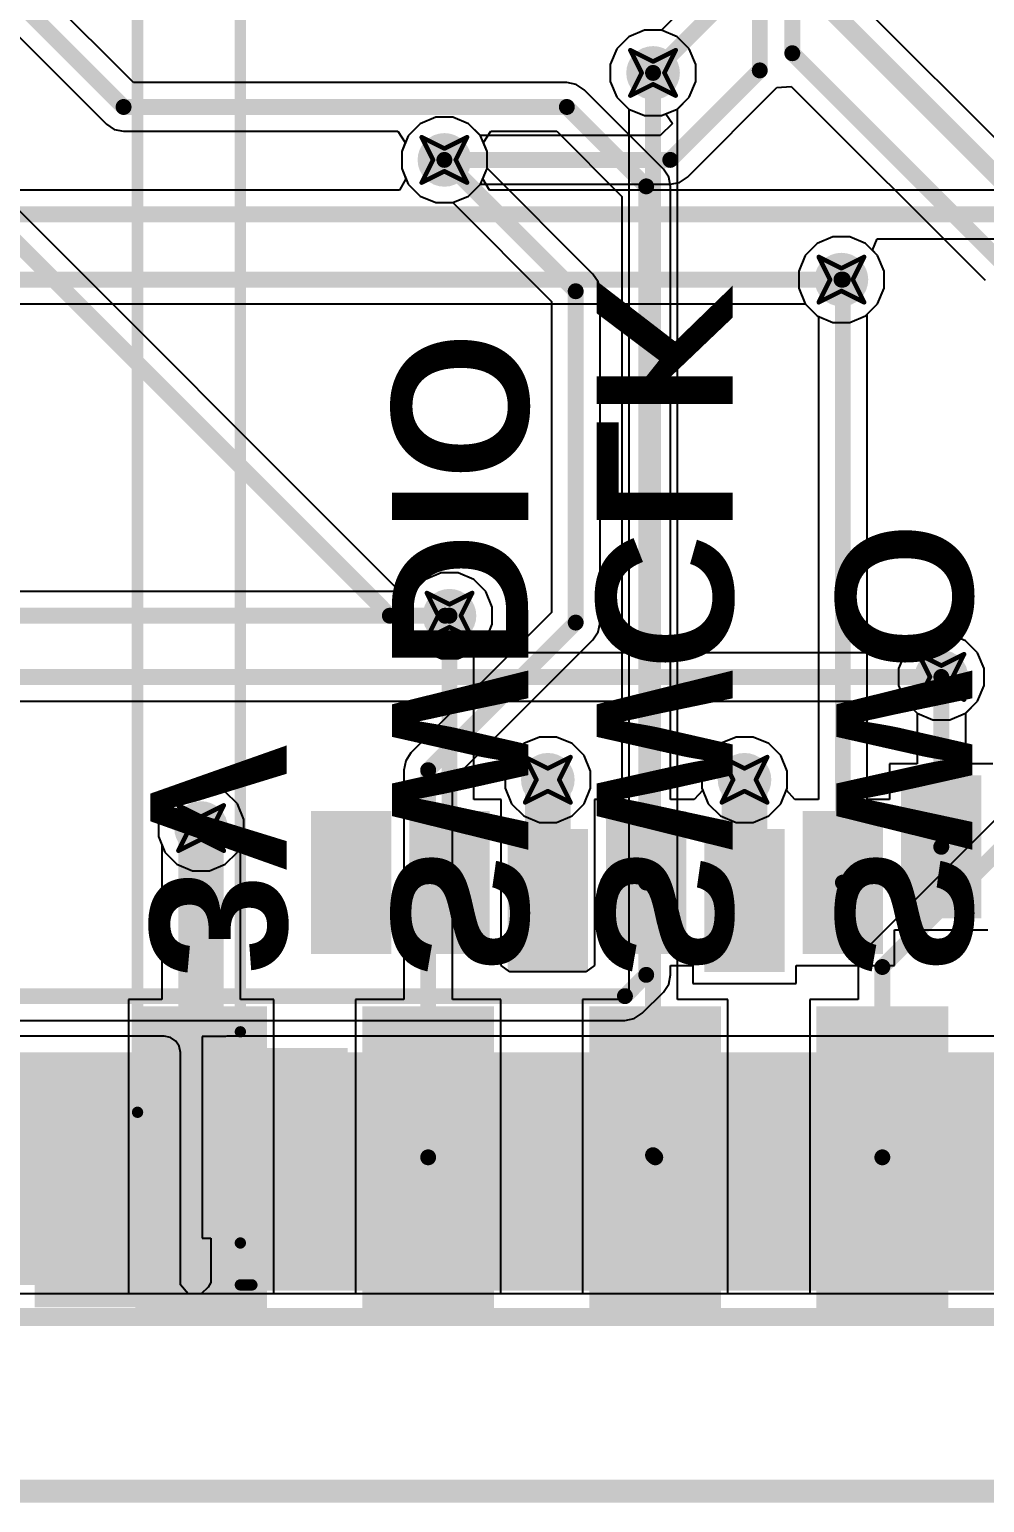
# Model space of a CAD drawing. Header units: inches. Extents: x -3 to 488, y -11 to 93.
# Drawn here: x 105.82 to 116.51, y -9.56 to 6.92 of the extents above; entities that cross this region are included whole.
import ezdxf

# ---------------------------------------------------------------- set-up
doc = ezdxf.new("R2010")
doc.units = ezdxf.units.IN
for name, color, linetype in [('Board Cutout', 216, 'Continuous'), ('Bottom Layer', 5, 'Continuous'), ('Bottom Overlay', 54, 'Continuous'), ('Bottom Paste', 16, 'Continuous'), ('Bottom Solder', 6, 'Continuous'), ('Dimension', 6, 'Continuous'), ('Drill Drawing', 1, 'Continuous'), ('Layer 1', 16, 'Continuous'), ('Layer 2', 76, 'Continuous'), ('Top Layer', 1, 'Continuous'), ('Top Overlay', 2, 'Continuous'), ('Top Paste', 8, 'Continuous'), ('Top Solder', 216, 'Continuous'), ('Via Holes', 16, 'Continuous')]:
    doc.layers.add(name, color=color, linetype=linetype)
doc.styles.add('Arial_Bold', font='', dxfattribs={"height": 0.2})
doc.styles.get('Arial_Bold').set_extended_font_data('Arial', bold=True)

msp = doc.modelspace()

# ---------------------------------------------------------------- hatches: boundary and pattern name
at = {"layer": 'Bottom Layer'}
h = msp.add_hatch(color=5, dxfattribs=at)
edge = h.paths.add_edge_path()
edge.add_arc((112.799, 6.434), 0.3, 0, 360)
h = msp.add_hatch(color=5, dxfattribs=at)
edge = h.paths.add_edge_path()
edge.add_arc((110.465, 5.461), 0.3, 0, 360)
h = msp.add_hatch(color=5, dxfattribs=at)
edge = h.paths.add_edge_path()
edge.add_arc((114.906, 4.122), 0.3, 0, 360)
h = msp.add_hatch(color=5, dxfattribs=at)
edge = h.paths.add_edge_path()
edge.add_arc((110.522, 0.363), 0.3, 0, 360)
h = msp.add_hatch(color=5, dxfattribs=at)
edge = h.paths.add_edge_path()
edge.add_arc((116.024, -0.322), 0.3, 0, 360)
h = msp.add_hatch(color=5, dxfattribs=at)
edge = h.paths.add_edge_path()
edge.add_arc((111.622, -1.472), 0.3, 0, 360)
h = msp.add_hatch(color=5, dxfattribs=at)
edge = h.paths.add_edge_path()
edge.add_arc((113.822, -1.472), 0.3, 0, 360)
h = msp.add_hatch(color=5, dxfattribs=at)
edge = h.paths.add_edge_path()
edge.add_arc((107.743, -2.012), 0.3, 0, 360)
for points in [[(107.108, -4.108), (108.378, -4.108), (108.378, -7.283), (107.108, -7.283)], [(109.648, -4.108), (110.918, -4.108), (110.918, -7.283), (109.648, -7.283)], [(112.188, -4.108), (113.458, -4.108), (113.458, -7.283), (112.188, -7.283)], [(114.728, -4.108), (115.998, -4.108), (115.998, -7.283), (114.728, -7.283)]]:
    msp.add_hatch(color=5, dxfattribs=at).paths.add_polyline_path(points)
at = {"layer": 'Bottom Paste'}
for points in [[(107.108, -4.108), (108.378, -4.108), (108.378, -7.283), (107.108, -7.283)], [(109.648, -4.108), (110.918, -4.108), (110.918, -7.283), (109.648, -7.283)], [(112.188, -4.108), (113.458, -4.108), (113.458, -7.283), (112.188, -7.283)], [(114.728, -4.108), (115.998, -4.108), (115.998, -7.283), (114.728, -7.283)]]:
    msp.add_hatch(color=16, dxfattribs=at).paths.add_polyline_path(points)
at = {"layer": 'Bottom Solder'}
for points in [[(107.007, -4.006), (108.48, -4.006), (108.48, -7.384), (107.007, -7.384)], [(109.547, -4.006), (111.02, -4.006), (111.02, -7.384), (109.547, -7.384)], [(112.087, -4.006), (113.56, -4.006), (113.56, -7.384), (112.087, -7.384)], [(114.627, -4.006), (116.1, -4.006), (116.1, -7.384), (114.627, -7.384)]]:
    msp.add_hatch(color=6, dxfattribs=at).paths.add_polyline_path(points)
at = {"layer": 'Layer 1'}
h = msp.add_hatch(color=16, dxfattribs=at)
edge = h.paths.add_edge_path()
edge.add_arc((112.799, 6.434), 0.3, 0, 360)
h = msp.add_hatch(color=16, dxfattribs=at)
edge = h.paths.add_edge_path()
edge.add_arc((110.465, 5.461), 0.3, 0, 360)
h = msp.add_hatch(color=16, dxfattribs=at)
edge = h.paths.add_edge_path()
edge.add_arc((114.906, 4.122), 0.3, 0, 360)
h = msp.add_hatch(color=16, dxfattribs=at)
edge = h.paths.add_edge_path()
edge.add_arc((110.522, 0.363), 0.3, 0, 360)
h = msp.add_hatch(color=16, dxfattribs=at)
edge = h.paths.add_edge_path()
edge.add_arc((116.024, -0.322), 0.3, 0, 360)
h = msp.add_hatch(color=16, dxfattribs=at)
edge = h.paths.add_edge_path()
edge.add_arc((111.622, -1.472), 0.3, 0, 360)
h = msp.add_hatch(color=16, dxfattribs=at)
edge = h.paths.add_edge_path()
edge.add_arc((113.822, -1.472), 0.3, 0, 360)
h = msp.add_hatch(color=16, dxfattribs=at)
edge = h.paths.add_edge_path()
edge.add_arc((107.743, -2.012), 0.3, 0, 360)
at = {"layer": 'Layer 2'}
h = msp.add_hatch(color=76, dxfattribs=at)
edge = h.paths.add_edge_path()
edge.add_arc((112.799, 6.434), 0.3, 0, 360)
h = msp.add_hatch(color=76, dxfattribs=at)
edge = h.paths.add_edge_path()
edge.add_arc((110.465, 5.461), 0.3, 0, 360)
h = msp.add_hatch(color=76, dxfattribs=at)
edge = h.paths.add_edge_path()
edge.add_arc((114.906, 4.122), 0.3, 0, 360)
h = msp.add_hatch(color=76, dxfattribs=at)
edge = h.paths.add_edge_path()
edge.add_arc((110.522, 0.363), 0.3, 0, 360)
h = msp.add_hatch(color=76, dxfattribs=at)
edge = h.paths.add_edge_path()
edge.add_arc((116.024, -0.322), 0.3, 0, 360)
h = msp.add_hatch(color=76, dxfattribs=at)
edge = h.paths.add_edge_path()
edge.add_arc((111.622, -1.472), 0.3, 0, 360)
h = msp.add_hatch(color=76, dxfattribs=at)
edge = h.paths.add_edge_path()
edge.add_arc((113.822, -1.472), 0.3, 0, 360)
h = msp.add_hatch(color=76, dxfattribs=at)
edge = h.paths.add_edge_path()
edge.add_arc((107.743, -2.012), 0.3, 0, 360)
at = {"layer": 'Top Layer'}
h = msp.add_hatch(color=1, dxfattribs=at)
edge = h.paths.add_edge_path()
edge.add_arc((112.799, 6.434), 0.3, 0, 360)
h = msp.add_hatch(color=1, dxfattribs=at)
edge = h.paths.add_edge_path()
edge.add_arc((110.465, 5.461), 0.3, 0, 360)
h = msp.add_hatch(color=1, dxfattribs=at)
edge = h.paths.add_edge_path()
edge.add_arc((114.906, 4.122), 0.3, 0, 360)
h = msp.add_hatch(color=1, dxfattribs=at)
edge = h.paths.add_edge_path()
edge.add_arc((110.522, 0.363), 0.3, 0, 360)
h = msp.add_hatch(color=1, dxfattribs=at)
edge = h.paths.add_edge_path()
edge.add_arc((116.024, -0.322), 0.3, 0, 360)
h = msp.add_hatch(color=1, dxfattribs=at)
edge = h.paths.add_edge_path()
edge.add_arc((111.622, -1.472), 0.3, 0, 360)
h = msp.add_hatch(color=1, dxfattribs=at)
edge = h.paths.add_edge_path()
edge.add_arc((113.822, -1.472), 0.3, 0, 360)
for points in [[(115.622, -1.472), (116.422, -1.472), (116.422, -2.972), (115.622, -2.972)], [(109.022, -1.872), (109.822, -1.872), (109.822, -3.372), (109.022, -3.372)], [(110.122, -1.872), (110.922, -1.872), (110.922, -3.372), (110.122, -3.372)], [(112.322, -1.872), (113.122, -1.872), (113.122, -3.372), (112.322, -3.372)], [(114.522, -1.872), (115.322, -1.872), (115.322, -3.372), (114.522, -3.372)], [(111.222, -2.072), (112.022, -2.072), (112.022, -3.572), (111.222, -3.572)], [(113.422, -2.072), (114.222, -2.072), (114.222, -3.572), (113.422, -3.572)], [(92.782, -7.122), (107.332, -7.122), (107.332, -4.522), (92.782, -4.522)], [(107.933, -4.522), (109.333, -4.522), (109.333, -6.422), (107.933, -6.422)], [(108.033, -7.122), (122.583, -7.122), (122.583, -4.522), (108.033, -4.522)], [(105.932, -5.422), (107.332, -5.422), (107.332, -7.322), (105.932, -7.322)]]:
    msp.add_hatch(color=1, dxfattribs=at).paths.add_polyline_path(points)
h = msp.add_hatch(color=1, dxfattribs=at)
edge = h.paths.add_edge_path()
edge.add_arc((107.743, -2.012), 0.3, 0, 360)
at = {"layer": 'Top Paste'}
for points in [[(115.622, -1.472), (116.422, -1.472), (116.422, -2.972), (115.622, -2.972)], [(109.022, -1.872), (109.822, -1.872), (109.822, -3.372), (109.022, -3.372)], [(110.122, -1.872), (110.922, -1.872), (110.922, -3.372), (110.122, -3.372)], [(112.322, -1.872), (113.122, -1.872), (113.122, -3.372), (112.322, -3.372)], [(114.522, -1.872), (115.322, -1.872), (115.322, -3.372), (114.522, -3.372)], [(111.222, -2.072), (112.022, -2.072), (112.022, -3.572), (111.222, -3.572)], [(113.422, -2.072), (114.222, -2.072), (114.222, -3.572), (113.422, -3.572)], [(107.933, -4.522), (109.333, -4.522), (109.333, -6.422), (107.933, -6.422)], [(105.932, -5.422), (107.332, -5.422), (107.332, -7.322), (105.932, -7.322)]]:
    msp.add_hatch(color=8, dxfattribs=at).paths.add_polyline_path(points)
at = {"layer": 'Top Solder'}
for points in [[(115.572, -1.422), (116.472, -1.422), (116.472, -3.022), (115.572, -3.022)], [(108.972, -1.822), (109.872, -1.822), (109.872, -3.422), (108.972, -3.422)], [(110.072, -1.822), (110.972, -1.822), (110.972, -3.422), (110.072, -3.422)], [(112.272, -1.822), (113.172, -1.822), (113.172, -3.422), (112.272, -3.422)], [(114.472, -1.822), (115.372, -1.822), (115.372, -3.422), (114.472, -3.422)], [(111.172, -2.022), (112.072, -2.022), (112.072, -3.622), (111.172, -3.622)], [(113.372, -2.022), (114.272, -2.022), (114.272, -3.622), (113.372, -3.622)], [(107.883, -4.472), (109.383, -4.472), (109.383, -6.472), (107.883, -6.472)], [(105.882, -5.372), (107.382, -5.372), (107.382, -7.372), (105.882, -7.372)]]:
    msp.add_hatch(color=216, dxfattribs=at).paths.add_polyline_path(points)
at = {"layer": 'Via Holes'}
h = msp.add_hatch(color=7, dxfattribs=at)
edge = h.paths.add_edge_path()
edge.add_arc((112.799, 6.434), 0.15, 0, 360)
h = msp.add_hatch(color=7, dxfattribs=at)
edge = h.paths.add_edge_path()
edge.add_arc((110.465, 5.461), 0.15, 0, 360)
h = msp.add_hatch(color=7, dxfattribs=at)
edge = h.paths.add_edge_path()
edge.add_arc((114.906, 4.122), 0.15, 0, 360)
h = msp.add_hatch(color=7, dxfattribs=at)
edge = h.paths.add_edge_path()
edge.add_arc((110.522, 0.363), 0.15, 0, 360)
h = msp.add_hatch(color=7, dxfattribs=at)
edge = h.paths.add_edge_path()
edge.add_arc((116.024, -0.322), 0.15, 0, 360)
h = msp.add_hatch(color=7, dxfattribs=at)
edge = h.paths.add_edge_path()
edge.add_arc((111.622, -1.472), 0.15, 0, 360)
h = msp.add_hatch(color=7, dxfattribs=at)
edge = h.paths.add_edge_path()
edge.add_arc((113.822, -1.472), 0.15, 0, 360)
h = msp.add_hatch(color=7, dxfattribs=at)
edge = h.paths.add_edge_path()
edge.add_arc((107.743, -2.012), 0.15, 0, 360)

# ---------------------------------------------------------------- linework, layer by layer
at = {"layer": 'Board Cutout', "const_width": 0.2}
msp.add_lwpolyline([(62.09, -7.48), (122.978, -7.48)], dxfattribs=at)
at = {"layer": 'Bottom Layer'}
for p, q in [((112.528, 6.839), (112.394, 6.705)), ((112.704, 6.912), (112.528, 6.839)), ((112.894, 6.912), (112.704, 6.912)), ((113.069, 6.839), (112.894, 6.912)), ((113.204, 6.705), (113.069, 6.839)), ((112.394, 6.705), (112.321, 6.529)), ((113.277, 6.529), (113.204, 6.705)), ((112.321, 6.529), (112.321, 6.339)), ((113.277, 6.339), (113.277, 6.529)), ((112.321, 6.339), (112.394, 6.163)), ((113.204, 6.163), (113.277, 6.339)), ((112.394, 6.163), (112.527, 6.03)), ((113.071, 6.03), (113.204, 6.163)), ((110.37, 5.939), (110.194, 5.866)), ((110.56, 5.939), (110.37, 5.939)), ((110.735, 5.866), (110.56, 5.939)), ((112.527, 6.03), (112.527, -3.93)), ((113.071, -3.93), (113.071, 6.03)), ((110.194, 5.866), (110.06, 5.732)), ((110.87, 5.732), (110.735, 5.866)), ((110.06, 5.732), (109.987, 5.556)), ((110.942, 5.556), (110.87, 5.732)), ((109.987, 5.556), (109.987, 5.366)), ((110.942, 5.368), (110.942, 5.556)), ((109.987, 5.366), (110.06, 5.19)), ((112.126, 4.184), (110.942, 5.368)), ((110.06, 5.19), (110.194, 5.056)), ((110.194, 5.056), (110.37, 4.983)), ((110.37, 4.983), (110.558, 4.983)), ((110.558, 4.983), (111.662, 3.879)), ((114.636, 4.527), (114.501, 4.393)), ((114.811, 4.6), (114.636, 4.527)), ((115.001, 4.6), (114.811, 4.6)), ((115.177, 4.527), (115.001, 4.6)), ((115.311, 4.393), (115.177, 4.527)), ((114.501, 4.393), (114.428, 4.217)), ((115.384, 4.217), (115.311, 4.393)), ((112.185, 4.096), (112.126, 4.184)), ((114.428, 4.217), (114.428, 4.027)), ((115.384, 4.027), (115.384, 4.217)), ((112.206, 3.992), (112.185, 4.096)), ((112.206, 0.286), (112.206, 3.992)), ((114.428, 4.027), (114.501, 3.851)), ((115.311, 3.851), (115.384, 4.027)), ((111.662, 3.879), (111.662, 0.398)), ((114.501, 3.851), (114.636, 3.717)), ((115.177, 3.717), (115.311, 3.851)), ((114.636, 3.717), (114.811, 3.644)), ((114.811, 3.644), (115.001, 3.644)), ((115.001, 3.644), (115.177, 3.717)), ((110.427, 0.841), (110.252, 0.768)), ((110.618, 0.841), (110.427, 0.841)), ((110.793, 0.768), (110.618, 0.841)), ((110.252, 0.768), (110.117, 0.634)), ((110.928, 0.634), (110.793, 0.768)), ((110.117, 0.634), (110.045, 0.458)), ((111, 0.458), (110.928, 0.634)), ((110.045, 0.458), (110.045, 0.268)), ((111.662, 0.398), (110.091, -1.172)), ((111, 0.268), (111, 0.458)), ((110.045, 0.268), (110.117, 0.093)), ((110.928, 0.093), (111, 0.268)), ((112.126, 0.094), (112.185, 0.182)), ((112.185, 0.182), (112.206, 0.286)), ((110.117, 0.093), (110.252, -0.042)), ((110.555, -1.477), (112.126, 0.094)), ((110.793, -0.042), (110.928, 0.093)), ((115.753, 0.083), (115.619, -0.052)), ((115.929, 0.155), (115.753, 0.083)), ((116.119, 0.155), (115.929, 0.155)), ((116.295, 0.083), (116.119, 0.155)), ((116.429, -0.052), (116.295, 0.083)), ((110.252, -0.042), (110.427, -0.114)), ((110.427, -0.114), (110.618, -0.114)), ((110.618, -0.114), (110.793, -0.042)), ((115.619, -0.052), (115.546, -0.227)), ((116.502, -0.227), (116.429, -0.052)), ((115.546, -0.227), (115.546, -0.417)), ((116.502, -0.417), (116.502, -0.227)), ((115.546, -0.417), (115.619, -0.593)), ((116.429, -0.593), (116.502, -0.417)), ((115.619, -0.593), (115.753, -0.727)), ((116.295, -0.727), (116.429, -0.593)), ((115.753, -0.727), (115.929, -0.8)), ((115.929, -0.8), (116.119, -0.8)), ((116.119, -0.8), (116.295, -0.727)), ((111.352, -1.067), (111.217, -1.201)), ((111.527, -0.994), (111.352, -1.067)), ((111.718, -0.994), (111.527, -0.994)), ((111.893, -1.067), (111.718, -0.994)), ((112.028, -1.201), (111.893, -1.067)), ((110.032, -1.26), (110.012, -1.365)), ((110.091, -1.172), (110.032, -1.26)), ((111.217, -1.201), (111.145, -1.377)), ((112.1, -1.377), (112.028, -1.201)), ((110.012, -1.365), (110.012, -3.93)), ((110.555, -3.93), (110.555, -1.477)), ((111.145, -1.377), (111.145, -1.567)), ((112.1, -1.567), (112.1, -1.377)), ((107.473, -1.607), (107.338, -1.742)), ((107.648, -1.534), (107.473, -1.607)), ((107.839, -1.534), (107.648, -1.534)), ((108.014, -1.607), (107.839, -1.534)), ((108.149, -1.742), (108.014, -1.607)), ((111.145, -1.567), (111.217, -1.743)), ((112.028, -1.743), (112.1, -1.567)), ((107.338, -1.742), (107.266, -1.917)), ((108.221, -1.917), (108.149, -1.742)), ((111.217, -1.743), (111.352, -1.877)), ((111.893, -1.877), (112.028, -1.743)), ((107.266, -1.917), (107.266, -2.107)), ((108.221, -2.107), (108.221, -1.917)), ((111.352, -1.877), (111.527, -1.95)), ((111.527, -1.95), (111.718, -1.95)), ((111.718, -1.95), (111.893, -1.877)), ((116.718, -1.827), (115.171, -3.373)), ((107.266, -2.107), (107.303, -2.198)), ((108.184, -2.198), (108.221, -2.107)), ((107.303, -2.198), (107.303, -3.93)), ((108.184, -3.93), (108.184, -2.198)), ((115.171, -3.373), (115.112, -3.462)), ((115.112, -3.462), (115.092, -3.566)), ((115.092, -3.566), (115.092, -3.93)), ((107.303, -3.93), (106.931, -3.93)), ((106.931, -3.93), (106.931, -7.221)), ((108.556, -3.93), (108.184, -3.93)), ((108.556, -7.221), (108.556, -3.93)), ((110.012, -3.93), (109.471, -3.93)), ((109.471, -3.93), (109.471, -7.221)), ((111.096, -3.93), (110.555, -3.93)), ((111.096, -7.221), (111.096, -3.93)), ((112.527, -3.93), (112.011, -3.93)), ((112.011, -3.93), (112.011, -7.221)), ((113.636, -3.93), (113.071, -3.93)), ((113.636, -7.221), (113.636, -3.93)), ((115.092, -3.93), (114.551, -3.93)), ((114.551, -3.93), (114.551, -7.221)), ((106.931, -7.221), (62.09, -7.221)), ((109.471, -7.221), (108.556, -7.221)), ((112.011, -7.221), (111.096, -7.221)), ((114.551, -7.221), (113.636, -7.221))]:
    msp.add_line(p, q, dxfattribs=at)
for points, const_width in [([(112.799, -5.671), (112.799, 6.434)], 0.178), ([(110.465, 5.461), (111.934, 3.992)], 0.178), ([(111.934, 0.286), (111.934, 3.992)], 0.178), ([(110.283, -1.365), (111.934, 0.286)], 0.178), ([(110.283, -5.695), (110.283, -1.365)], 0.178), ([(107.743, -5.695), (107.743, -2.012)], 0.508), ([(115.363, -3.566), (116.99, -1.939)], 0.178), ([(115.363, -5.695), (115.363, -3.566)], 0.178), ([(112.799, -5.671), (112.823, -5.695)], 0.178)]:
    msp.add_lwpolyline(points, dxfattribs=dict(at, const_width=const_width))
for points, const_width in [([(112.754, 6.434, 1), (112.843, 6.434, 1)], 0.0889), ([(110.42, 5.461, 1), (110.509, 5.461, 1)], 0.0889), ([(111.889, 3.992, 1), (111.978, 3.992, 1)], 0.0889), ([(111.889, 3.992, 1), (111.978, 3.992, 1)], 0.0889), ([(111.889, 0.286, 1), (111.978, 0.286, 1)], 0.0889), ([(111.889, 0.286, 1), (111.978, 0.286, 1)], 0.0889), ([(110.239, -1.365, 1), (110.328, -1.365, 1)], 0.0889), ([(110.239, -1.365, 1), (110.328, -1.365, 1)], 0.0889), ([(107.616, -2.012, 1), (107.87, -2.012, 1)], 0.254), ([(115.319, -3.566, 1), (115.408, -3.566, 1)], 0.0889), ([(115.319, -3.566, 1), (115.408, -3.566, 1)], 0.0889), ([(107.616, -5.695, 1), (107.87, -5.695, 1)], 0.254), ([(112.754, -5.671, 1), (112.843, -5.671, 1)], 0.0889), ([(112.754, -5.671, 1), (112.843, -5.671, 1)], 0.0889), ([(110.239, -5.695, 1), (110.328, -5.695, 1)], 0.0889), ([(112.779, -5.695, 1), (112.868, -5.695, 1)], 0.0889), ([(115.319, -5.695, 1), (115.408, -5.695, 1)], 0.0889)]:
    msp.add_lwpolyline(points, format="xyb", close=True, dxfattribs=dict(at, const_width=const_width))
at = {"layer": 'Dimension', "const_width": 0.254}
msp.add_lwpolyline([(67.831, -9.429), (124.998, -9.429)], dxfattribs=at)
at = {"layer": 'Drill Drawing', "const_width": 0.0508}
for points in [[(112.545, 6.688), (112.799, 6.561)], [(112.545, 6.688), (112.672, 6.434)], [(112.799, 6.561), (113.053, 6.688)], [(112.926, 6.434), (113.053, 6.688)], [(112.545, 6.18), (112.672, 6.434)], [(112.926, 6.434), (113.053, 6.18)], [(112.545, 6.18), (112.799, 6.307)], [(112.799, 6.307), (113.053, 6.18)], [(110.211, 5.715), (110.465, 5.588)], [(110.211, 5.715), (110.338, 5.461)], [(110.465, 5.588), (110.719, 5.715)], [(110.592, 5.461), (110.719, 5.715)], [(110.211, 5.207), (110.338, 5.461)], [(110.592, 5.461), (110.719, 5.207)], [(110.211, 5.207), (110.465, 5.334)], [(110.465, 5.334), (110.719, 5.207)], [(114.652, 4.376), (114.906, 4.249)], [(114.652, 4.376), (114.779, 4.122)], [(114.906, 4.249), (115.16, 4.376)], [(115.033, 4.122), (115.16, 4.376)], [(114.652, 3.868), (114.779, 4.122)], [(115.033, 4.122), (115.16, 3.868)], [(114.652, 3.868), (114.906, 3.995)], [(114.906, 3.995), (115.16, 3.868)], [(110.268, 0.617), (110.522, 0.49)], [(110.268, 0.617), (110.395, 0.363)], [(110.522, 0.49), (110.776, 0.617)], [(110.649, 0.363), (110.776, 0.617)], [(110.268, 0.109), (110.395, 0.363)], [(110.649, 0.363), (110.776, 0.109)], [(110.268, 0.109), (110.522, 0.236)], [(110.522, 0.236), (110.776, 0.109)], [(115.77, -0.068), (116.024, -0.195)], [(115.77, -0.068), (115.897, -0.322)], [(116.024, -0.195), (116.278, -0.068)], [(116.151, -0.322), (116.278, -0.068)], [(115.77, -0.576), (115.897, -0.322)], [(116.151, -0.322), (116.278, -0.576)], [(115.77, -0.576), (116.024, -0.449)], [(116.024, -0.449), (116.278, -0.576)], [(111.368, -1.218), (111.622, -1.345)], [(111.368, -1.218), (111.495, -1.472)], [(111.622, -1.345), (111.876, -1.218)], [(111.749, -1.472), (111.876, -1.218)], [(113.568, -1.218), (113.822, -1.345)], [(113.568, -1.218), (113.695, -1.472)], [(113.822, -1.345), (114.076, -1.218)], [(113.949, -1.472), (114.076, -1.218)], [(111.368, -1.726), (111.495, -1.472)], [(111.749, -1.472), (111.876, -1.726)], [(113.568, -1.726), (113.695, -1.472)], [(113.949, -1.472), (114.076, -1.726)], [(111.368, -1.726), (111.622, -1.599)], [(111.622, -1.599), (111.876, -1.726)], [(113.568, -1.726), (113.822, -1.599)], [(113.822, -1.599), (114.076, -1.726)], [(107.489, -1.758), (107.743, -1.885)], [(107.489, -1.758), (107.616, -2.012)], [(107.743, -1.885), (107.997, -1.758)], [(107.87, -2.012), (107.997, -1.758)], [(107.489, -2.266), (107.616, -2.012)], [(107.489, -2.266), (107.743, -2.139)], [(107.743, -2.139), (107.997, -2.266)], [(107.87, -2.012), (107.997, -2.266)]]:
    msp.add_lwpolyline(points, dxfattribs=at)
at = {"layer": 'Drill Drawing', "const_width": 0.0254}
for points in [[(112.532, 6.688, 1), (112.557, 6.688, 1)], [(112.532, 6.688, 1), (112.557, 6.688, 1)], [(113.04, 6.688, 1), (113.065, 6.688, 1)], [(113.04, 6.688, 1), (113.065, 6.688, 1)], [(112.659, 6.434, 1), (112.684, 6.434, 1)], [(112.659, 6.434, 1), (112.684, 6.434, 1)], [(112.786, 6.561, 1), (112.811, 6.561, 1)], [(112.786, 6.561, 1), (112.811, 6.561, 1)], [(112.913, 6.434, 1), (112.938, 6.434, 1)], [(112.913, 6.434, 1), (112.938, 6.434, 1)], [(112.786, 6.307, 1), (112.811, 6.307, 1)], [(112.786, 6.307, 1), (112.811, 6.307, 1)], [(112.532, 6.18, 1), (112.557, 6.18, 1)], [(112.532, 6.18, 1), (112.557, 6.18, 1)], [(113.04, 6.18, 1), (113.065, 6.18, 1)], [(113.04, 6.18, 1), (113.065, 6.18, 1)], [(110.198, 5.715, 1), (110.223, 5.715, 1)], [(110.198, 5.715, 1), (110.223, 5.715, 1)], [(110.452, 5.588, 1), (110.477, 5.588, 1)], [(110.452, 5.588, 1), (110.477, 5.588, 1)], [(110.706, 5.715, 1), (110.731, 5.715, 1)], [(110.706, 5.715, 1), (110.731, 5.715, 1)], [(110.325, 5.461, 1), (110.35, 5.461, 1)], [(110.325, 5.461, 1), (110.35, 5.461, 1)], [(110.579, 5.461, 1), (110.604, 5.461, 1)], [(110.579, 5.461, 1), (110.604, 5.461, 1)], [(110.452, 5.334, 1), (110.477, 5.334, 1)], [(110.452, 5.334, 1), (110.477, 5.334, 1)], [(110.198, 5.207, 1), (110.223, 5.207, 1)], [(110.198, 5.207, 1), (110.223, 5.207, 1)], [(110.706, 5.207, 1), (110.731, 5.207, 1)], [(110.706, 5.207, 1), (110.731, 5.207, 1)], [(114.64, 4.376, 1), (114.665, 4.376, 1)], [(114.64, 4.376, 1), (114.665, 4.376, 1)], [(115.148, 4.376, 1), (115.173, 4.376, 1)], [(115.148, 4.376, 1), (115.173, 4.376, 1)], [(114.767, 4.122, 1), (114.792, 4.122, 1)], [(114.767, 4.122, 1), (114.792, 4.122, 1)], [(114.894, 4.249, 1), (114.919, 4.249, 1)], [(114.894, 4.249, 1), (114.919, 4.249, 1)], [(115.021, 4.122, 1), (115.046, 4.122, 1)], [(115.021, 4.122, 1), (115.046, 4.122, 1)], [(114.894, 3.995, 1), (114.919, 3.995, 1)], [(114.894, 3.995, 1), (114.919, 3.995, 1)], [(114.64, 3.868, 1), (114.665, 3.868, 1)], [(114.64, 3.868, 1), (114.665, 3.868, 1)], [(115.148, 3.868, 1), (115.173, 3.868, 1)], [(115.148, 3.868, 1), (115.173, 3.868, 1)], [(110.256, 0.617, 1), (110.281, 0.617, 1)], [(110.256, 0.617, 1), (110.281, 0.617, 1)], [(110.51, 0.49, 1), (110.535, 0.49, 1)], [(110.51, 0.49, 1), (110.535, 0.49, 1)], [(110.764, 0.617, 1), (110.789, 0.617, 1)], [(110.764, 0.617, 1), (110.789, 0.617, 1)], [(110.383, 0.363, 1), (110.408, 0.363, 1)], [(110.383, 0.363, 1), (110.408, 0.363, 1)], [(110.637, 0.363, 1), (110.662, 0.363, 1)], [(110.637, 0.363, 1), (110.662, 0.363, 1)], [(110.51, 0.236, 1), (110.535, 0.236, 1)], [(110.51, 0.236, 1), (110.535, 0.236, 1)], [(110.256, 0.109, 1), (110.281, 0.109, 1)], [(110.256, 0.109, 1), (110.281, 0.109, 1)], [(110.764, 0.109, 1), (110.789, 0.109, 1)], [(110.764, 0.109, 1), (110.789, 0.109, 1)], [(115.757, -0.068, 1), (115.783, -0.068, 1)], [(115.757, -0.068, 1), (115.783, -0.068, 1)], [(116.265, -0.068, 1), (116.291, -0.068, 1)], [(116.265, -0.068, 1), (116.291, -0.068, 1)], [(115.884, -0.322, 1), (115.91, -0.322, 1)], [(115.884, -0.322, 1), (115.91, -0.322, 1)], [(116.011, -0.195, 1), (116.037, -0.195, 1)], [(116.011, -0.195, 1), (116.037, -0.195, 1)], [(116.138, -0.322, 1), (116.164, -0.322, 1)], [(116.138, -0.322, 1), (116.164, -0.322, 1)], [(116.011, -0.449, 1), (116.037, -0.449, 1)], [(116.011, -0.449, 1), (116.037, -0.449, 1)], [(115.757, -0.576, 1), (115.783, -0.576, 1)], [(115.757, -0.576, 1), (115.783, -0.576, 1)], [(116.265, -0.576, 1), (116.291, -0.576, 1)], [(116.265, -0.576, 1), (116.291, -0.576, 1)], [(111.356, -1.218, 1), (111.381, -1.218, 1)], [(111.356, -1.218, 1), (111.381, -1.218, 1)], [(111.864, -1.218, 1), (111.889, -1.218, 1)], [(111.864, -1.218, 1), (111.889, -1.218, 1)], [(113.556, -1.218, 1), (113.581, -1.218, 1)], [(113.556, -1.218, 1), (113.581, -1.218, 1)], [(114.064, -1.218, 1), (114.089, -1.218, 1)], [(114.064, -1.218, 1), (114.089, -1.218, 1)], [(111.483, -1.472, 1), (111.508, -1.472, 1)], [(111.483, -1.472, 1), (111.508, -1.472, 1)], [(111.61, -1.345, 1), (111.635, -1.345, 1)], [(111.61, -1.345, 1), (111.635, -1.345, 1)], [(111.737, -1.472, 1), (111.762, -1.472, 1)], [(111.737, -1.472, 1), (111.762, -1.472, 1)], [(113.683, -1.472, 1), (113.708, -1.472, 1)], [(113.683, -1.472, 1), (113.708, -1.472, 1)], [(113.81, -1.345, 1), (113.835, -1.345, 1)], [(113.81, -1.345, 1), (113.835, -1.345, 1)], [(113.937, -1.472, 1), (113.962, -1.472, 1)], [(113.937, -1.472, 1), (113.962, -1.472, 1)], [(111.61, -1.599, 1), (111.635, -1.599, 1)], [(111.61, -1.599, 1), (111.635, -1.599, 1)], [(113.81, -1.599, 1), (113.835, -1.599, 1)], [(113.81, -1.599, 1), (113.835, -1.599, 1)], [(107.477, -1.758, 1), (107.502, -1.758, 1)], [(107.477, -1.758, 1), (107.502, -1.758, 1)], [(107.985, -1.758, 1), (108.01, -1.758, 1)], [(107.985, -1.758, 1), (108.01, -1.758, 1)], [(111.356, -1.726, 1), (111.381, -1.726, 1)], [(111.356, -1.726, 1), (111.381, -1.726, 1)], [(111.864, -1.726, 1), (111.889, -1.726, 1)], [(111.864, -1.726, 1), (111.889, -1.726, 1)], [(113.556, -1.726, 1), (113.581, -1.726, 1)], [(113.556, -1.726, 1), (113.581, -1.726, 1)], [(114.064, -1.726, 1), (114.089, -1.726, 1)], [(114.064, -1.726, 1), (114.089, -1.726, 1)], [(107.731, -1.885, 1), (107.756, -1.885, 1)], [(107.731, -1.885, 1), (107.756, -1.885, 1)], [(107.604, -2.012, 1), (107.629, -2.012, 1)], [(107.604, -2.012, 1), (107.629, -2.012, 1)], [(107.731, -2.139, 1), (107.756, -2.139, 1)], [(107.731, -2.139, 1), (107.756, -2.139, 1)], [(107.858, -2.012, 1), (107.883, -2.012, 1)], [(107.858, -2.012, 1), (107.883, -2.012, 1)], [(107.477, -2.266, 1), (107.502, -2.266, 1)], [(107.477, -2.266, 1), (107.502, -2.266, 1)], [(107.985, -2.266, 1), (108.01, -2.266, 1)], [(107.985, -2.266, 1), (108.01, -2.266, 1)]]:
    msp.add_lwpolyline(points, format="xyb", close=True, dxfattribs=at)
at = {"layer": 'Layer 1'}
for p, q in [((112.528, 6.839), (112.394, 6.705)), ((112.704, 6.912), (112.528, 6.839)), ((112.894, 6.912), (112.704, 6.912)), ((113.069, 6.839), (112.894, 6.912)), ((113.204, 6.705), (113.069, 6.839)), ((112.394, 6.705), (112.321, 6.529)), ((113.277, 6.529), (113.204, 6.705)), ((112.321, 6.529), (112.321, 6.339)), ((113.277, 6.339), (113.277, 6.529)), ((112.321, 6.339), (112.394, 6.163)), ((113.204, 6.163), (113.277, 6.339)), ((112.394, 6.163), (112.528, 6.029)), ((113.069, 6.029), (113.204, 6.163)), ((110.37, 5.939), (110.194, 5.866)), ((110.56, 5.939), (110.37, 5.939)), ((110.735, 5.866), (110.56, 5.939)), ((112.528, 6.029), (112.704, 5.956)), ((112.704, 5.956), (112.894, 5.956)), ((112.894, 5.956), (113.069, 6.029)), ((110.194, 5.866), (110.06, 5.732)), ((110.87, 5.732), (110.735, 5.866)), ((110.06, 5.732), (109.987, 5.556)), ((110.942, 5.556), (110.87, 5.732)), ((109.987, 5.556), (109.987, 5.366)), ((110.942, 5.366), (110.942, 5.556)), ((109.987, 5.366), (110.035, 5.25)), ((110.895, 5.25), (110.942, 5.366)), ((109.961, 5.123), (65.748, 5.123)), ((110.035, 5.25), (109.961, 5.123)), ((110.969, 5.123), (110.895, 5.25)), ((120.36, 5.123), (110.969, 5.123)), ((115.252, 4.452), (115.304, 4.579)), ((115.311, 4.393), (115.252, 4.452)), ((115.304, 4.579), (116.758, 4.579)), ((115.384, 4.217), (115.311, 4.393)), ((115.384, 4.027), (115.384, 4.217)), ((115.311, 3.851), (115.384, 4.027)), ((101.897, 3.85), (114.502, 3.85)), ((114.502, 3.85), (114.636, 3.717)), ((115.177, 3.717), (115.311, 3.851)), ((114.636, 3.717), (114.811, 3.644)), ((114.811, 3.644), (115.001, 3.644)), ((115.001, 3.644), (115.177, 3.717)), ((110.427, 0.841), (110.252, 0.768)), ((110.618, 0.841), (110.427, 0.841)), ((110.793, 0.768), (110.618, 0.841)), ((110.252, 0.768), (110.119, 0.635)), ((110.928, 0.634), (110.793, 0.768)), ((110.119, 0.635), (99.828, 0.635)), ((111, 0.458), (110.928, 0.634)), ((111, 0.268), (111, 0.458)), ((110.928, 0.093), (111, 0.268)), ((110.911, 0.076), (110.928, 0.093)), ((110.964, -0.051), (110.911, 0.076)), ((115.753, 0.083), (115.62, -0.051)), ((115.929, 0.155), (115.753, 0.083)), ((116.119, 0.155), (115.929, 0.155)), ((116.295, 0.083), (116.119, 0.155)), ((116.429, -0.052), (116.295, 0.083)), ((115.62, -0.051), (110.964, -0.051)), ((116.502, -0.227), (116.429, -0.052)), ((116.502, -0.417), (116.502, -0.227)), ((116.429, -0.593), (116.502, -0.417)), ((86.147, -0.594), (115.62, -0.594)), ((115.62, -0.594), (115.753, -0.727)), ((116.295, -0.727), (116.429, -0.593)), ((115.753, -0.727), (115.929, -0.8)), ((115.929, -0.8), (116.119, -0.8)), ((116.119, -0.8), (116.295, -0.727)), ((113.552, -1.067), (113.417, -1.201)), ((113.727, -0.994), (113.552, -1.067)), ((113.918, -0.994), (113.727, -0.994)), ((114.093, -1.067), (113.918, -0.994)), ((114.228, -1.201), (114.093, -1.067)), ((113.417, -1.201), (113.345, -1.377)), ((114.3, -1.377), (114.228, -1.201)), ((113.345, -1.377), (113.345, -1.567)), ((114.3, -1.567), (114.3, -1.377)), ((107.473, -1.607), (107.338, -1.742)), ((107.648, -1.534), (107.473, -1.607)), ((107.839, -1.534), (107.648, -1.534)), ((108.014, -1.607), (107.839, -1.534)), ((108.149, -1.742), (108.014, -1.607)), ((113.345, -1.567), (113.417, -1.743)), ((114.228, -1.743), (114.3, -1.567)), ((107.338, -1.742), (107.266, -1.917)), ((108.221, -1.917), (108.149, -1.742)), ((113.417, -1.743), (113.552, -1.877)), ((114.093, -1.877), (114.228, -1.743)), ((107.266, -1.917), (107.266, -2.107)), ((108.221, -2.107), (108.221, -1.917)), ((113.552, -1.877), (113.727, -1.95)), ((113.727, -1.95), (113.918, -1.95)), ((113.918, -1.95), (114.093, -1.877)), ((107.266, -2.107), (107.338, -2.283)), ((108.149, -2.283), (108.221, -2.107)), ((107.338, -2.283), (107.473, -2.417)), ((108.014, -2.417), (108.149, -2.283)), ((107.473, -2.417), (107.648, -2.49)), ((107.839, -2.49), (108.014, -2.417)), ((107.648, -2.49), (107.839, -2.49)), ((122.978, -7.221), (62.09, -7.221))]:
    msp.add_line(p, q, dxfattribs=at)
at = {"layer": 'Layer 1', "const_width": 0.178}
for points in [[(65.636, 4.851), (120.472, 4.851)], [(101.494, 4.122), (114.906, 4.122)], [(96.035, 0.363), (110.472, 0.363)], [(68.57, -0.322), (116.024, -0.322)]]:
    msp.add_lwpolyline(points, dxfattribs=at)
at = {"layer": 'Layer 1', "const_width": 0.0889}
for points in [[(114.862, 4.122, 1), (114.951, 4.122, 1)], [(110.427, 0.363, 1), (110.516, 0.363, 1)], [(115.979, -0.322, 1), (116.068, -0.322, 1)]]:
    msp.add_lwpolyline(points, format="xyb", close=True, dxfattribs=at)
at = {"layer": 'Layer 2'}
for p, q in [((113.365, 7.385), (112.892, 6.912)), ((117.83, 4.497), (115.043, 7.285)), ((112.528, 6.839), (112.394, 6.705)), ((112.704, 6.912), (112.528, 6.839)), ((112.892, 6.912), (112.704, 6.912)), ((112.394, 6.705), (112.321, 6.529)), ((112.321, 6.529), (112.321, 6.339)), ((112.321, 6.339), (112.394, 6.163)), ((113.184, 5.269), (114.185, 6.269)), ((114.185, 6.269), (114.345, 6.281)), ((114.345, 6.281), (116.512, 4.114)), ((112.394, 6.163), (112.528, 6.029)), ((110.37, 5.939), (110.194, 5.866)), ((110.56, 5.939), (110.37, 5.939)), ((110.735, 5.866), (110.56, 5.939)), ((112.528, 6.029), (112.704, 5.956)), ((112.704, 5.956), (112.894, 5.956)), ((112.894, 5.956), (112.943, 5.977)), ((112.943, 5.977), (113.015, 5.869)), ((110.194, 5.866), (110.06, 5.732)), ((110.868, 5.733), (110.735, 5.866)), ((113.015, 5.869), (112.879, 5.733)), ((110.06, 5.732), (109.987, 5.556)), ((112.879, 5.733), (110.868, 5.733)), ((109.987, 5.556), (109.987, 5.366)), ((109.987, 5.366), (110.06, 5.19)), ((110.06, 5.19), (110.194, 5.056)), ((110.735, 5.056), (110.868, 5.189)), ((110.868, 5.189), (112.992, 5.189)), ((112.992, 5.189), (113.096, 5.21)), ((113.096, 5.21), (113.184, 5.269)), ((110.194, 5.056), (110.37, 4.983)), ((110.37, 4.983), (110.56, 4.983)), ((110.56, 4.983), (110.735, 5.056)), ((114.636, 4.527), (114.501, 4.393)), ((114.811, 4.6), (114.636, 4.527)), ((115.001, 4.6), (114.811, 4.6)), ((115.177, 4.527), (115.001, 4.6)), ((115.311, 4.393), (115.177, 4.527)), ((114.501, 4.393), (114.428, 4.217)), ((115.384, 4.217), (115.311, 4.393)), ((114.428, 4.217), (114.428, 4.027)), ((115.384, 4.027), (115.384, 4.217)), ((114.428, 4.027), (114.501, 3.851)), ((115.311, 3.851), (115.384, 4.027)), ((114.501, 3.851), (114.636, 3.717)), ((115.177, 3.717), (115.311, 3.851)), ((114.636, 3.717), (114.811, 3.644)), ((114.811, 3.644), (115.001, 3.644)), ((115.001, 3.644), (115.177, 3.717)), ((110.427, 0.841), (110.252, 0.768)), ((110.618, 0.841), (110.427, 0.841)), ((110.793, 0.768), (110.618, 0.841)), ((110.252, 0.768), (110.117, 0.634)), ((110.928, 0.634), (110.793, 0.768)), ((110.117, 0.634), (110.045, 0.458)), ((111, 0.458), (110.928, 0.634)), ((110.045, 0.458), (110.045, 0.268)), ((111, 0.268), (111, 0.458)), ((110.045, 0.268), (110.117, 0.093)), ((110.928, 0.093), (111, 0.268)), ((110.117, 0.093), (110.252, -0.042)), ((110.793, -0.042), (110.928, 0.093)), ((115.753, 0.083), (115.619, -0.052)), ((115.929, 0.155), (115.753, 0.083)), ((116.119, 0.155), (115.929, 0.155)), ((116.295, 0.083), (116.119, 0.155)), ((116.429, -0.052), (116.295, 0.083)), ((110.252, -0.042), (110.427, -0.114)), ((110.427, -0.114), (110.618, -0.114)), ((110.618, -0.114), (110.793, -0.042)), ((115.619, -0.052), (115.546, -0.227)), ((116.502, -0.227), (116.429, -0.052)), ((115.546, -0.227), (115.546, -0.417)), ((116.502, -0.417), (116.502, -0.227)), ((115.546, -0.417), (115.619, -0.593)), ((116.429, -0.593), (116.502, -0.417)), ((115.619, -0.593), (115.753, -0.727)), ((116.295, -0.727), (116.429, -0.593)), ((115.753, -0.727), (115.929, -0.8)), ((115.929, -0.8), (116.119, -0.8)), ((116.119, -0.8), (116.295, -0.727)), ((111.352, -1.067), (111.217, -1.201)), ((111.527, -0.994), (111.352, -1.067)), ((111.718, -0.994), (111.527, -0.994)), ((111.893, -1.067), (111.718, -0.994)), ((112.028, -1.201), (111.893, -1.067)), ((113.552, -1.067), (113.417, -1.201)), ((113.727, -0.994), (113.552, -1.067)), ((113.918, -0.994), (113.727, -0.994)), ((114.093, -1.067), (113.918, -0.994)), ((114.228, -1.201), (114.093, -1.067)), ((111.217, -1.201), (111.145, -1.377)), ((112.1, -1.377), (112.028, -1.201)), ((113.417, -1.201), (113.345, -1.377)), ((114.3, -1.377), (114.228, -1.201)), ((111.145, -1.377), (111.145, -1.567)), ((112.1, -1.567), (112.1, -1.377)), ((113.345, -1.377), (113.345, -1.567)), ((114.3, -1.567), (114.3, -1.377)), ((111.145, -1.567), (111.217, -1.743)), ((112.028, -1.743), (112.1, -1.567)), ((113.345, -1.567), (113.417, -1.743)), ((114.228, -1.743), (114.3, -1.567)), ((111.217, -1.743), (111.352, -1.877)), ((111.893, -1.877), (112.028, -1.743)), ((113.417, -1.743), (113.552, -1.877)), ((114.093, -1.877), (114.228, -1.743)), ((111.352, -1.877), (111.527, -1.95)), ((111.527, -1.95), (111.718, -1.95)), ((111.718, -1.95), (111.893, -1.877)), ((113.552, -1.877), (113.727, -1.95)), ((113.727, -1.95), (113.918, -1.95)), ((113.918, -1.95), (114.093, -1.877)), ((122.978, -7.221), (62.09, -7.221))]:
    msp.add_line(p, q, dxfattribs=at)
for points, const_width in [([(114.357, 6.654), (114.357, 13.326)], 0.178), ([(113.993, 6.462), (113.993, 13.175)], 0.178), ([(112.799, 6.434), (113.637, 7.272)], 0.178), ([(114.758, 7.167), (117.917, 4.008)], 0.203), ([(114.357, 6.654), (116.99, 4.021)], 0.178), ([(112.992, 5.461), (113.993, 6.462)], 0.178), ([(110.465, 5.461), (112.992, 5.461)], 0.178)]:
    msp.add_lwpolyline(points, dxfattribs=dict(at, const_width=const_width))
at = {"layer": 'Layer 2', "const_width": 0.0889}
for points in [[(114.312, 6.654, 1), (114.401, 6.654, 1)], [(114.312, 6.654, 1), (114.401, 6.654, 1)], [(112.754, 6.434, 1), (112.843, 6.434, 1)], [(113.948, 6.462, 1), (114.037, 6.462, 1)], [(113.948, 6.462, 1), (114.037, 6.462, 1)], [(110.42, 5.461, 1), (110.509, 5.461, 1)], [(112.947, 5.461, 1), (113.036, 5.461, 1)], [(112.947, 5.461, 1), (113.036, 5.461, 1)]]:
    msp.add_lwpolyline(points, format="xyb", close=True, dxfattribs=at)
at = {"layer": 'Top Layer'}
for p, q in [((106.989, 6.325), (104.809, 8.504)), ((104.436, 8.108), (106.684, 5.861)), ((112.528, 6.839), (112.394, 6.705)), ((112.704, 6.912), (112.528, 6.839)), ((112.894, 6.912), (112.704, 6.912)), ((113.069, 6.839), (112.894, 6.912)), ((113.204, 6.705), (113.069, 6.839)), ((112.394, 6.705), (112.321, 6.529)), ((113.277, 6.529), (113.204, 6.705)), ((112.321, 6.529), (112.321, 6.339)), ((113.277, 6.339), (113.277, 6.529)), ((109.967, 0.635), (104.309, 6.293)), ((111.834, 6.325), (106.989, 6.325)), ((111.938, 6.304), (111.834, 6.325)), ((112.027, 6.245), (111.938, 6.304)), ((112.321, 6.339), (112.394, 6.163)), ((113.204, 6.163), (113.277, 6.339)), ((112.915, 5.357), (112.027, 6.245)), ((112.394, 6.163), (112.528, 6.029)), ((113.069, 6.029), (113.204, 6.163)), ((112.528, 6.029), (112.704, 5.956)), ((112.704, 5.956), (112.894, 5.956)), ((112.894, 5.956), (113.069, 6.029)), ((106.684, 5.861), (106.772, 5.802)), ((106.772, 5.802), (106.876, 5.781)), ((106.876, 5.781), (109.943, 5.781)), ((109.943, 5.781), (110.027, 5.654)), ((110.902, 5.654), (110.986, 5.781)), ((110.986, 5.781), (111.722, 5.781)), ((111.722, 5.781), (112.451, 5.052)), ((110.027, 5.654), (109.987, 5.556)), ((110.942, 5.556), (110.902, 5.654)), ((109.987, 5.556), (109.987, 5.366)), ((110.942, 5.366), (110.942, 5.556)), ((109.987, 5.366), (110.06, 5.19)), ((110.87, 5.19), (110.942, 5.366)), ((112.974, 5.269), (112.915, 5.357)), ((110.06, 5.19), (110.194, 5.056)), ((110.735, 5.056), (110.87, 5.19)), ((112.994, 5.165), (112.974, 5.269)), ((112.994, -1.694), (112.994, 5.165)), ((112.994, 5.165), (112.994, 5.165)), ((110.194, 5.056), (110.37, 4.983)), ((110.37, 4.983), (110.56, 4.983)), ((110.56, 4.983), (110.735, 5.056)), ((112.451, 5.052), (112.451, -1.694)), ((114.636, 4.527), (114.501, 4.393)), ((114.811, 4.6), (114.636, 4.527)), ((115.001, 4.6), (114.811, 4.6)), ((115.177, 4.527), (115.001, 4.6)), ((115.311, 4.393), (115.177, 4.527)), ((114.501, 4.393), (114.428, 4.217)), ((115.384, 4.217), (115.311, 4.393)), ((114.428, 4.217), (114.428, 4.027)), ((115.384, 4.027), (115.384, 4.217)), ((114.428, 4.027), (114.501, 3.851)), ((115.311, 3.851), (115.384, 4.027)), ((114.501, 3.851), (114.636, 3.717)), ((115.194, 3.734), (115.311, 3.851)), ((114.636, 3.717), (114.651, 3.711)), ((114.651, 3.711), (114.651, -1.694)), ((115.194, -1.694), (115.194, 3.734)), ((110.427, 0.841), (110.252, 0.768)), ((110.618, 0.841), (110.427, 0.841)), ((110.793, 0.768), (110.618, 0.841)), ((110.252, 0.768), (110.119, 0.635)), ((110.928, 0.634), (110.793, 0.768)), ((110.119, 0.635), (109.967, 0.635)), ((111, 0.458), (110.928, 0.634)), ((111, 0.268), (111, 0.458)), ((110.928, 0.093), (111, 0.268)), ((110.794, -0.04), (110.928, 0.093)), ((115.753, 0.083), (115.619, -0.052)), ((115.929, 0.155), (115.753, 0.083)), ((116.119, 0.155), (115.929, 0.155)), ((116.295, 0.083), (116.119, 0.155)), ((116.429, -0.052), (116.295, 0.083)), ((110.794, -1.694), (110.794, -0.04)), ((115.619, -0.052), (115.546, -0.227)), ((116.502, -0.227), (116.429, -0.052)), ((115.546, -0.227), (115.546, -0.417)), ((116.502, -0.417), (116.502, -0.227)), ((115.546, -0.417), (115.619, -0.593)), ((116.429, -0.593), (116.502, -0.417)), ((115.619, -0.593), (115.752, -0.726)), ((116.296, -0.726), (116.429, -0.593)), ((115.752, -0.726), (115.752, -1.294)), ((116.296, -1.294), (116.296, -0.726)), ((113.552, -1.067), (113.417, -1.201)), ((113.727, -0.994), (113.552, -1.067)), ((113.918, -0.994), (113.727, -0.994)), ((114.093, -1.067), (113.918, -0.994)), ((114.228, -1.201), (114.093, -1.067)), ((113.417, -1.201), (113.345, -1.377)), ((114.3, -1.377), (114.228, -1.201)), ((115.752, -1.294), (115.445, -1.294)), ((115.445, -1.294), (115.445, -1.694)), ((116.6, -1.294), (116.296, -1.294)), ((113.345, -1.377), (113.345, -1.567)), ((114.3, -1.567), (114.3, -1.377)), ((113.354, -1.589), (113.26, -1.694)), ((113.345, -1.567), (113.354, -1.589)), ((114.291, -1.589), (114.3, -1.567)), ((114.385, -1.694), (114.291, -1.589)), ((111.1, -1.694), (110.794, -1.694)), ((111.1, -3.55), (111.1, -1.694)), ((112.451, -1.694), (112.145, -1.694)), ((112.145, -1.694), (112.145, -3.55)), ((113.26, -1.694), (112.994, -1.694)), ((114.651, -1.694), (114.385, -1.694)), ((115.445, -1.694), (115.194, -1.694)), ((115.5, -3.55), (115.5, -3.15)), ((115.5, -3.15), (116.545, -3.15)), ((111.198, -3.62), (111.1, -3.55)), ((112.047, -3.62), (111.198, -3.62)), ((112.145, -3.55), (112.047, -3.62)), ((112.994, -3.654), (112.994, -3.55)), ((112.994, -3.55), (113.245, -3.55)), ((113.245, -3.55), (113.245, -3.75)), ((114.4, -3.75), (114.4, -3.55)), ((114.4, -3.55), (115.5, -3.55)), ((112.915, -3.846), (112.974, -3.758)), ((112.974, -3.758), (112.994, -3.654)), ((113.245, -3.75), (114.4, -3.75)), ((112.677, -4.084), (112.915, -3.846)), ((112.589, -4.143), (112.677, -4.084)), ((97.892, -4.164), (112.485, -4.164)), ((112.485, -4.164), (112.589, -4.143)), ((107.332, -4.341), (92.782, -4.341)), ((107.402, -4.354), (107.332, -4.341)), ((107.461, -4.394), (107.402, -4.354)), ((107.5, -4.453), (107.461, -4.394)), ((108.016, -4.344), (107.755, -4.344)), ((107.755, -4.344), (107.755, -6.6)), ((108.033, -4.341), (108.016, -4.344)), ((120.897, -4.341), (108.033, -4.341)), ((107.514, -4.522), (107.5, -4.453)), ((107.514, -7.122), (107.514, -4.522)), ((107.755, -6.6), (107.852, -6.6)), ((107.852, -6.6), (107.852, -7.094)), ((107.597, -7.221), (107.514, -7.122)), ((107.745, -7.221), (107.597, -7.221)), ((107.823, -7.149), (107.745, -7.221)), ((107.852, -7.094), (107.823, -7.149))]:
    msp.add_line(p, q, dxfattribs=at)
for points, const_width in [([(104.537, 8.392), (106.876, 6.053)], 0.178), ([(104.037, 6.18), (109.854, 0.363)], 0.178), ([(106.876, 6.053), (111.834, 6.053)], 0.178), ([(111.834, 6.053), (112.722, 5.165)], 0.178), ([(112.722, -2.622), (112.722, 5.165)], 0.178), ([(114.922, -2.622), (114.922, 4.122)], 0.178), ([(109.854, 0.363), (110.522, 0.363)], 0.178), ([(110.522, -2.622), (110.522, 0.363)], 0.178), ([(116.024, -2.22), (116.024, -0.322)], 0.178), ([(111.622, -2.822), (111.622, -1.472)], 0.508), ([(113.822, -2.822), (113.822, -1.472)], 0.508), ([(116.022, -2.222), (116.024, -2.22)], 0.178), ([(112.722, -3.654), (112.722, -2.622)], 0.178), ([(112.485, -3.892), (112.722, -3.654)], 0.178), ([(97.892, -3.892), (112.485, -3.892)], 0.178)]:
    msp.add_lwpolyline(points, dxfattribs=dict(at, const_width=const_width))
for points, const_width in [([(106.832, 6.053, 1), (106.921, 6.053, 1)], 0.0889), ([(106.832, 6.053, 1), (106.921, 6.053, 1)], 0.0889), ([(111.79, 6.053, 1), (111.879, 6.053, 1)], 0.0889), ([(111.79, 6.053, 1), (111.879, 6.053, 1)], 0.0889), ([(112.678, 5.165, 1), (112.767, 5.165, 1)], 0.0889), ([(112.678, 5.165, 1), (112.767, 5.165, 1)], 0.0889), ([(114.878, 4.122, 1), (114.967, 4.122, 1)], 0.0889), ([(109.81, 0.363, 1), (109.899, 0.363, 1)], 0.0889), ([(109.81, 0.363, 1), (109.899, 0.363, 1)], 0.0889), ([(110.478, 0.363, 1), (110.567, 0.363, 1)], 0.0889), ([(110.478, 0.363, 1), (110.567, 0.363, 1)], 0.0889), ([(115.979, -0.322, 1), (116.068, -0.322, 1)], 0.0889), ([(111.495, -1.472, 1), (111.749, -1.472, 1)], 0.254), ([(113.695, -1.472, 1), (113.949, -1.472, 1)], 0.254), ([(115.978, -2.222, 1), (116.067, -2.222, 1)], 0.0889), ([(115.979, -2.22, 1), (116.068, -2.22, 1)], 0.0889), ([(115.979, -2.22, 1), (116.068, -2.22, 1)], 0.0889), ([(110.478, -2.622, 1), (110.567, -2.622, 1)], 0.0889), ([(111.495, -2.822, 1), (111.749, -2.822, 1)], 0.254), ([(112.678, -2.622, 1), (112.767, -2.622, 1)], 0.0889), ([(112.678, -2.622, 1), (112.767, -2.622, 1)], 0.0889), ([(113.695, -2.822, 1), (113.949, -2.822, 1)], 0.254), ([(114.878, -2.622, 1), (114.967, -2.622, 1)], 0.0889), ([(112.678, -3.654, 1), (112.767, -3.654, 1)], 0.0889), ([(112.678, -3.654, 1), (112.767, -3.654, 1)], 0.0889), ([(112.44, -3.892, 1), (112.529, -3.892, 1)], 0.0889), ([(112.44, -3.892, 1), (112.529, -3.892, 1)], 0.0889)]:
    msp.add_lwpolyline(points, format="xyb", close=True, dxfattribs=dict(at, const_width=const_width))
at = {"layer": 'Top Overlay', "const_width": 0.127}
for points in [[(107.032, -5.191), (107.032, 8.079)], [(108.183, -4.291), (108.183, 7.828)], [(108.183, -7.122), (108.183, -6.653)], [(108.183, -7.122), (108.312, -7.122)], [(108.312, -7.122), (120.851, -7.122)]]:
    msp.add_lwpolyline(points, dxfattribs=at)
at = {"layer": 'Top Overlay', "const_width": 0.0635}
for points in [[(108.151, -4.291, 1), (108.214, -4.291, 1)], [(107.001, -5.191, 1), (107.064, -5.191, 1)], [(108.151, -6.653, 1), (108.214, -6.653, 1)], [(108.151, -7.122, 1), (108.214, -7.122, 1)], [(108.151, -7.122, 1), (108.214, -7.122, 1)], [(108.28, -7.122, 1), (108.343, -7.122, 1)], [(108.28, -7.122, 1), (108.343, -7.122, 1)]]:
    msp.add_lwpolyline(points, format="xyb", close=True, dxfattribs=at)

# ---------------------------------------------------------------- texts
at = {"layer": 'Bottom Overlay', "style": 'Arial_Bold', "text_generation_flag": 2}
for s, p in [('SWCLK', (112.167, -3.677)), ('SWDIO', (109.878, -3.677)), ('SWO', (114.848, -3.677)), ('3V', (107.177, -3.677))]:
    msp.add_text(s, height=1.524, rotation=270, dxfattribs=at).set_placement(p)

doc.saveas('drawing.dxf')
